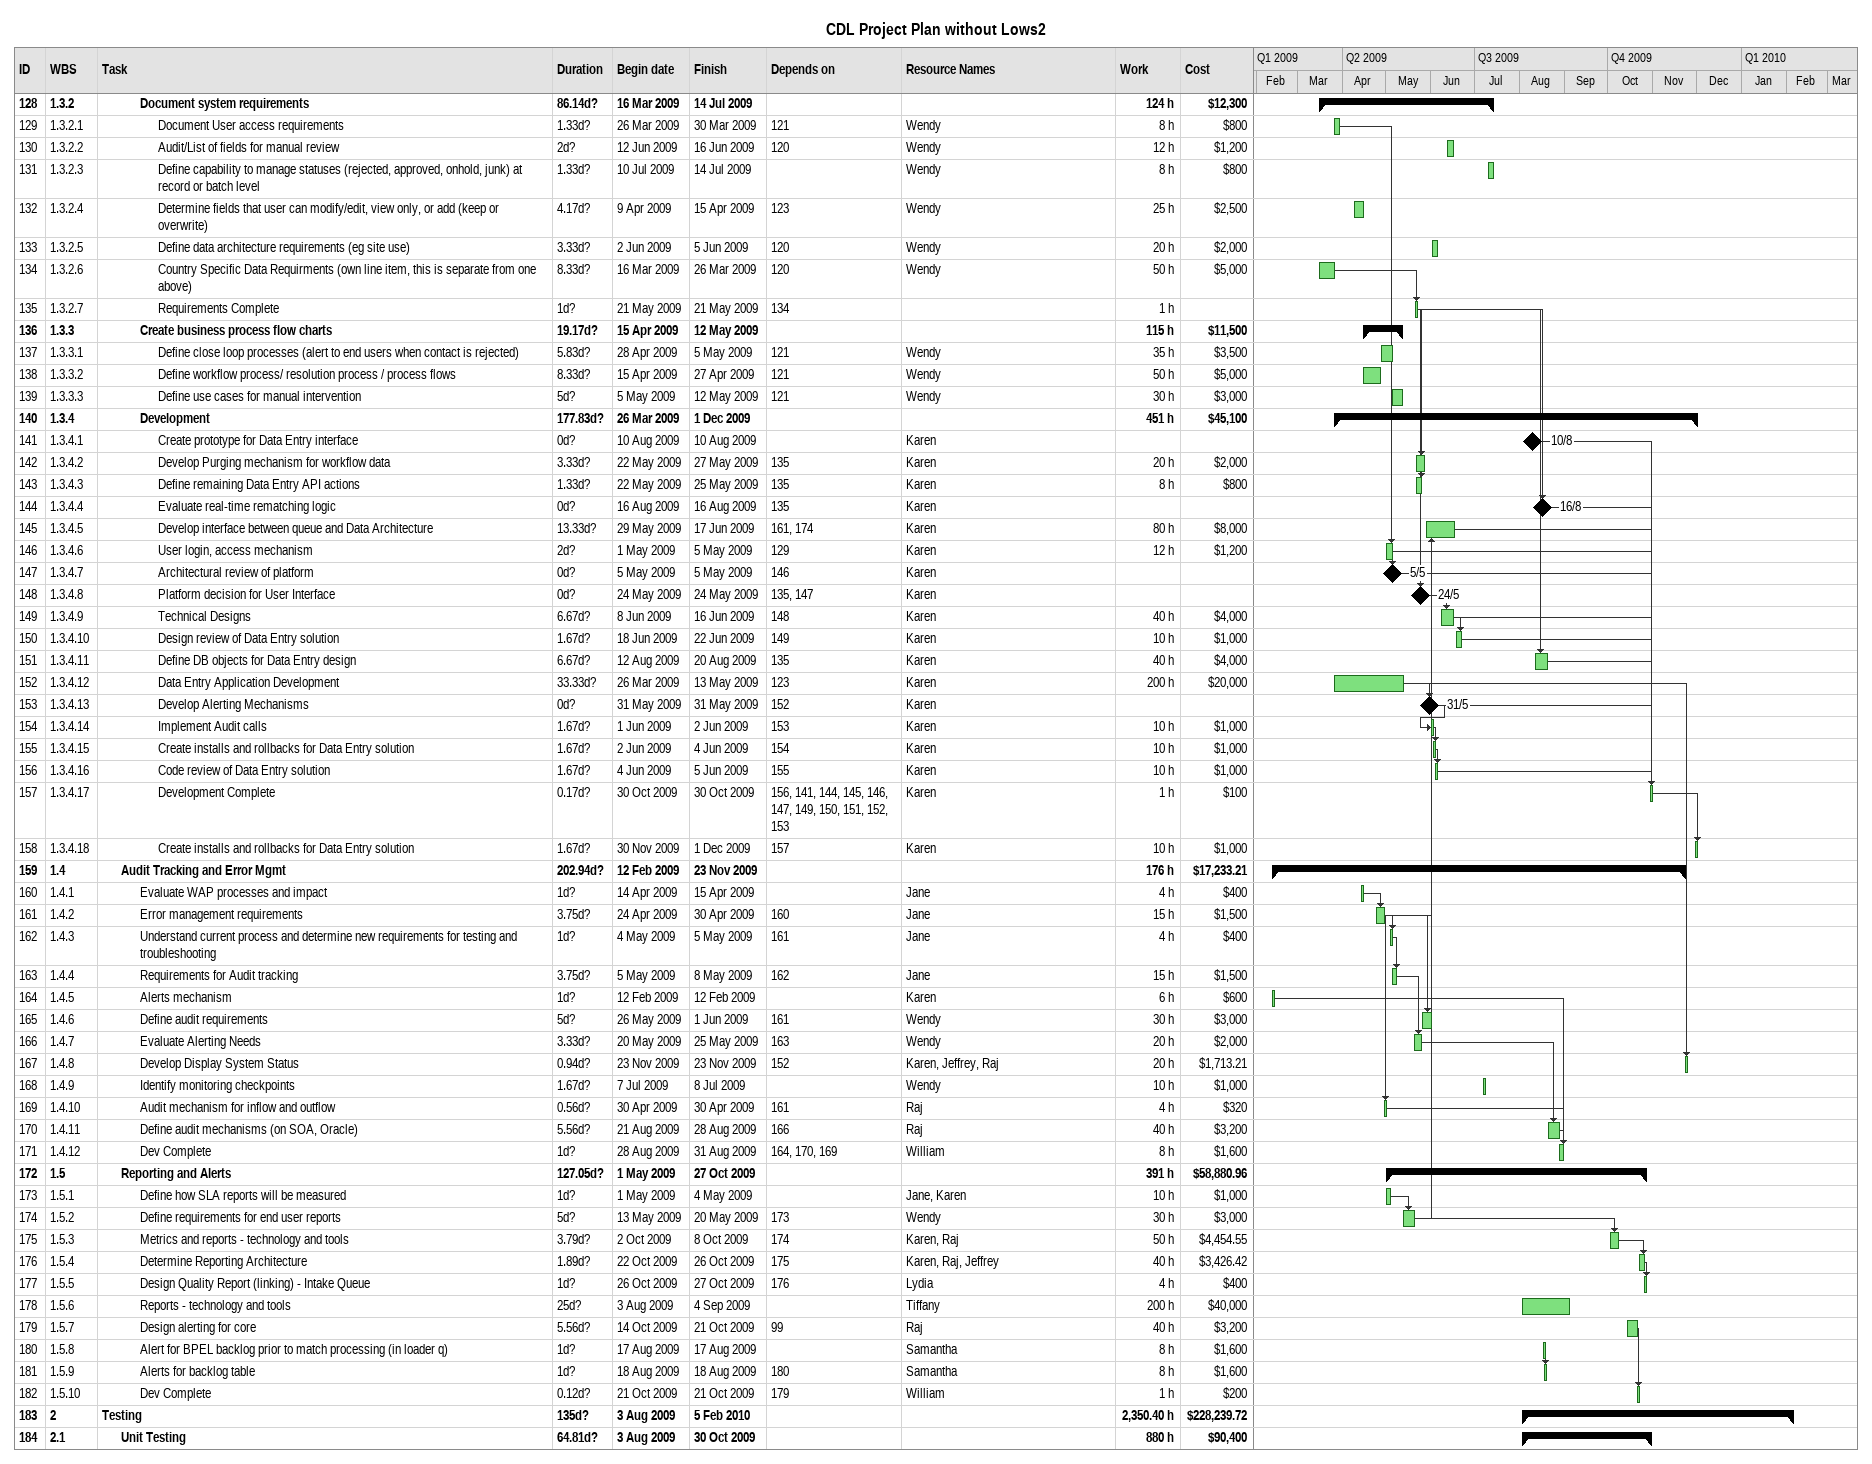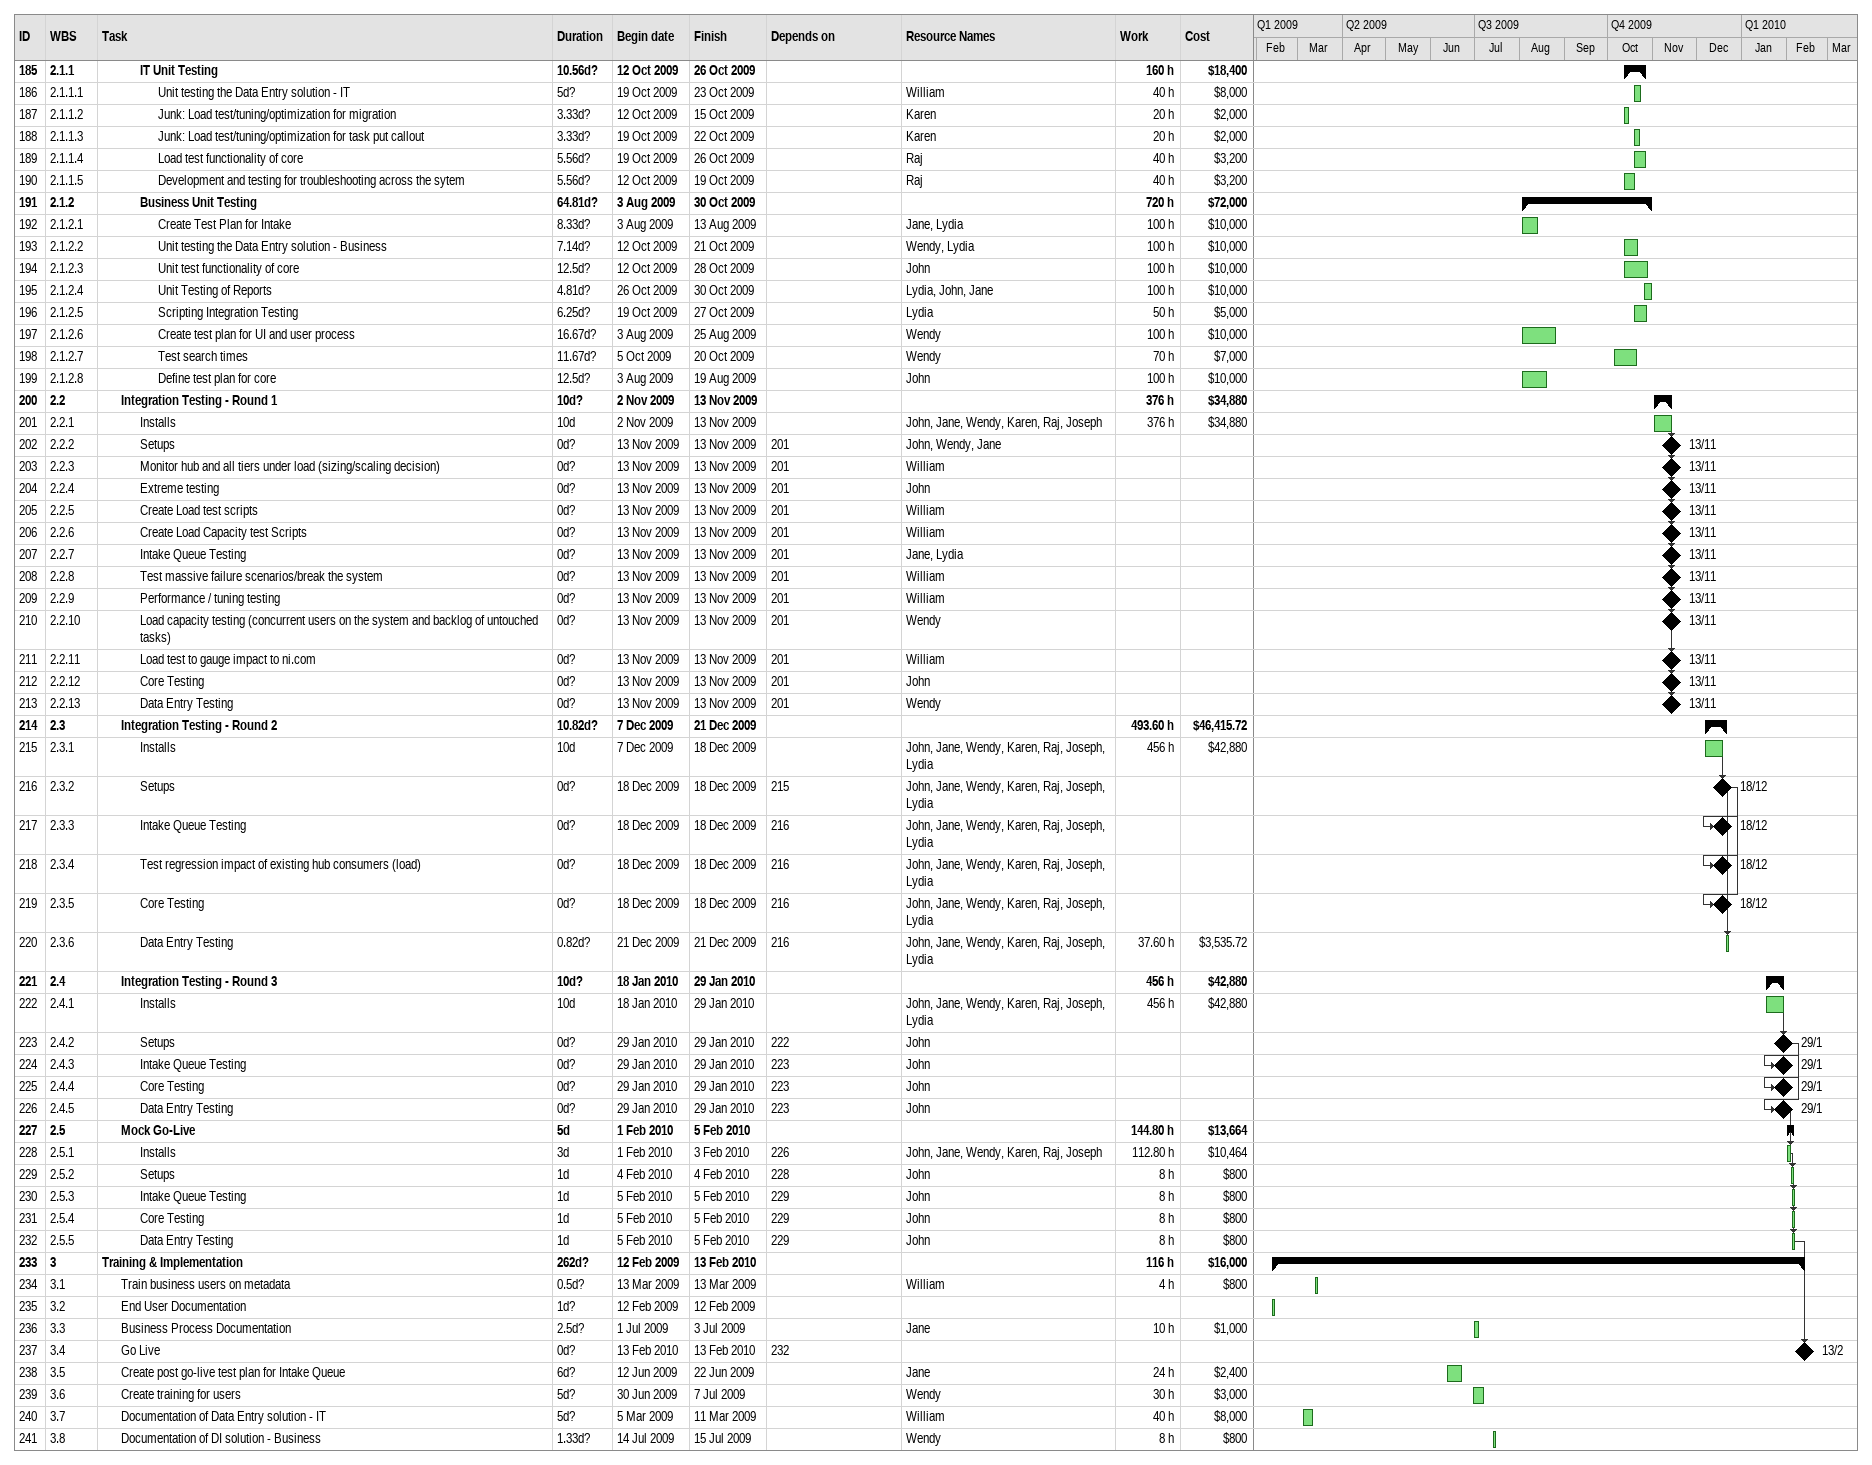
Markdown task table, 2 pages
CDL Project Plan without Lows2

| ID | WBS | Task | Duration | Start | Finish | Predecessors | Resources | Work (h) | Cost ($) |
|---|---|---|---|---|---|---|---|---|---|
| 128 | 1.3.2 | **Document system requirements** | 86.14d? | 2009-03-16 | 2009-07-14 |  |  | 124 | 12300 |
| 129 | 1.3.2.1 | Document User access requirements | 1.33d? | 2009-03-26 | 2009-03-30 | 121 | Wendy | 8 | 800 |
| 130 | 1.3.2.2 | Audit/List of fields for manual review | 2d? | 2009-06-12 | 2009-06-16 | 120 | Wendy | 12 | 1200 |
| 131 | 1.3.2.3 | Define capability to manage statuses (rejected, approved, onhold, junk) at record or batch level | 1.33d? | 2009-07-10 | 2009-07-14 |  | Wendy | 8 | 800 |
| 132 | 1.3.2.4 | Determine fields that user can modify/edit, view only, or add (keep or overwrite) | 4.17d? | 2009-04-09 | 2009-04-15 | 123 | Wendy | 25 | 2500 |
| 133 | 1.3.2.5 | Define data architecture requirements (eg site use) | 3.33d? | 2009-06-02 | 2009-06-05 | 120 | Wendy | 20 | 2000 |
| 134 | 1.3.2.6 | Country Specific Data Requirments (own line item, this is separate from one above) | 8.33d? | 2009-03-16 | 2009-03-26 | 120 | Wendy | 50 | 5000 |
| 135 | 1.3.2.7 | Requirements Complete | 1d? | 2009-05-21 | 2009-05-21 | 134 |  | 1 |  |
| 136 | 1.3.3 | **Create business process flow charts** | 19.17d? | 2009-04-15 | 2009-05-12 |  |  | 115 | 11500 |
| 137 | 1.3.3.1 | Define close loop processes (alert to end users when contact is rejected) | 5.83d? | 2009-04-28 | 2009-05-05 | 121 | Wendy | 35 | 3500 |
| 138 | 1.3.3.2 | Define workflow process/ resolution process / process flows | 8.33d? | 2009-04-15 | 2009-04-27 | 121 | Wendy | 50 | 5000 |
| 139 | 1.3.3.3 | Define use cases for manual intervention | 5d? | 2009-05-05 | 2009-05-12 | 121 | Wendy | 30 | 3000 |
| 140 | 1.3.4 | **Development** | 177.83d? | 2009-03-26 | 2009-12-01 |  |  | 451 | 45100 |
| 141 | 1.3.4.1 | Create prototype for Data Entry interface | 0d? | 2009-08-10 | 2009-08-10 |  | Karen |  |  |
| 142 | 1.3.4.2 | Develop Purging mechanism for workflow data | 3.33d? | 2009-05-22 | 2009-05-27 | 135 | Karen | 20 | 2000 |
| 143 | 1.3.4.3 | Define remaining Data Entry API actions | 1.33d? | 2009-05-22 | 2009-05-25 | 135 | Karen | 8 | 800 |
| 144 | 1.3.4.4 | Evaluate real-time rematching logic | 0d? | 2009-08-16 | 2009-08-16 | 135 | Karen |  |  |
| 145 | 1.3.4.5 | Develop interface between queue and Data Architecture | 13.33d? | 2009-05-29 | 2009-06-17 | 161, 174 | Karen | 80 | 8000 |
| 146 | 1.3.4.6 | User login, access mechanism | 2d? | 2009-05-01 | 2009-05-05 | 129 | Karen | 12 | 1200 |
| 147 | 1.3.4.7 | Architectural review of platform | 0d? | 2009-05-05 | 2009-05-05 | 146 | Karen |  |  |
| 148 | 1.3.4.8 | Platform decision for User Interface | 0d? | 2009-05-24 | 2009-05-24 | 135, 147 | Karen |  |  |
| 149 | 1.3.4.9 | Technical Designs | 6.67d? | 2009-06-08 | 2009-06-16 | 148 | Karen | 40 | 4000 |
| 150 | 1.3.4.10 | Design review of Data Entry solution | 1.67d? | 2009-06-18 | 2009-06-22 | 149 | Karen | 10 | 1000 |
| 151 | 1.3.4.11 | Define DB objects for Data Entry design | 6.67d? | 2009-08-12 | 2009-08-20 | 135 | Karen | 40 | 4000 |
| 152 | 1.3.4.12 | Data Entry Application Development | 33.33d? | 2009-03-26 | 2009-05-13 | 123 | Karen | 200 | 20000 |
| 153 | 1.3.4.13 | Develop Alerting Mechanisms | 0d? | 2009-05-31 | 2009-05-31 | 152 | Karen |  |  |
| 154 | 1.3.4.14 | Implement Audit calls | 1.67d? | 2009-06-01 | 2009-06-02 | 153 | Karen | 10 | 1000 |
| 155 | 1.3.4.15 | Create installs and rollbacks for Data Entry solution | 1.67d? | 2009-06-02 | 2009-06-04 | 154 | Karen | 10 | 1000 |
| 156 | 1.3.4.16 | Code review of Data Entry solution | 1.67d? | 2009-06-04 | 2009-06-05 | 155 | Karen | 10 | 1000 |
| 157 | 1.3.4.17 | Development Complete | 0.17d? | 2009-10-30 | 2009-10-30 | 156, 141, 144, 145, 146, 147, 149, 150, 151, 152, 153 | Karen | 1 | 100 |
| 158 | 1.3.4.18 | Create installs and rollbacks for Data Entry solution | 1.67d? | 2009-11-30 | 2009-12-01 | 157 | Karen | 10 | 1000 |
| 159 | 1.4 | **Audit Tracking and Error Mgmt** | 202.94d? | 2009-02-12 | 2009-11-23 |  |  | 176 | 17233.21 |
| 160 | 1.4.1 | Evaluate WAP processes and impact | 1d? | 2009-04-14 | 2009-04-15 |  | Jane | 4 | 400 |
| 161 | 1.4.2 | Error management requirements | 3.75d? | 2009-04-24 | 2009-04-30 | 160 | Jane | 15 | 1500 |
| 162 | 1.4.3 | Understand current process and determine new requirements for testing and troubleshooting | 1d? | 2009-05-04 | 2009-05-05 | 161 | Jane | 4 | 400 |
| 163 | 1.4.4 | Requirements for Audit tracking | 3.75d? | 2009-05-05 | 2009-05-08 | 162 | Jane | 15 | 1500 |
| 164 | 1.4.5 | Alerts mechanism | 1d? | 2009-02-12 | 2009-02-12 |  | Karen | 6 | 600 |
| 165 | 1.4.6 | Define audit requirements | 5d? | 2009-05-26 | 2009-06-01 | 161 | Wendy | 30 | 3000 |
| 166 | 1.4.7 | Evaluate Alerting Needs | 3.33d? | 2009-05-20 | 2009-05-25 | 163 | Wendy | 20 | 2000 |
| 167 | 1.4.8 | Develop Display System Status | 0.94d? | 2009-11-23 | 2009-11-23 | 152 | Karen, Jeffrey, Raj | 20 | 1713.21 |
| 168 | 1.4.9 | Identify monitoring checkpoints | 1.67d? | 2009-07-07 | 2009-07-08 |  | Wendy | 10 | 1000 |
| 169 | 1.4.10 | Audit mechanism for inflow and outflow | 0.56d? | 2009-04-30 | 2009-04-30 | 161 | Raj | 4 | 320 |
| 170 | 1.4.11 | Define audit mechanisms (on SOA, Oracle) | 5.56d? | 2009-08-21 | 2009-08-28 | 166 | Raj | 40 | 3200 |
| 171 | 1.4.12 | Dev Complete | 1d? | 2009-08-28 | 2009-08-31 | 164, 170, 169 | William | 8 | 1600 |
| 172 | 1.5 | **Reporting and Alerts** | 127.05d? | 2009-05-01 | 2009-10-27 |  |  | 391 | 58880.96 |
| 173 | 1.5.1 | Define how SLA reports will be measured | 1d? | 2009-05-01 | 2009-05-04 |  | Jane, Karen | 10 | 1000 |
| 174 | 1.5.2 | Define requirements for end user reports | 5d? | 2009-05-13 | 2009-05-20 | 173 | Wendy | 30 | 3000 |
| 175 | 1.5.3 | Metrics and reports - technology and tools | 3.79d? | 2009-10-02 | 2009-10-08 | 174 | Karen, Raj | 50 | 4454.55 |
| 176 | 1.5.4 | Determine Reporting Architecture | 1.89d? | 2009-10-22 | 2009-10-26 | 175 | Karen, Raj, Jeffrey | 40 | 3426.42 |
| 177 | 1.5.5 | Design Quality Report (linking) - Intake Queue | 1d? | 2009-10-26 | 2009-10-27 | 176 | Lydia | 4 | 400 |
| 178 | 1.5.6 | Reports - technology and tools | 25d? | 2009-08-03 | 2009-09-04 |  | Tiffany | 200 | 40000 |
| 179 | 1.5.7 | Design alerting for core | 5.56d? | 2009-10-14 | 2009-10-21 | 99 | Raj | 40 | 3200 |
| 180 | 1.5.8 | Alert for BPEL backlog prior to match processing (in loader q) | 1d? | 2009-08-17 | 2009-08-17 |  | Samantha | 8 | 1600 |
| 181 | 1.5.9 | Alerts for backlog table | 1d? | 2009-08-18 | 2009-08-18 | 180 | Samantha | 8 | 1600 |
| 182 | 1.5.10 | Dev Complete | 0.12d? | 2009-10-21 | 2009-10-21 | 179 | William | 1 | 200 |
| 183 | 2 | **Testing** | 135d? | 2009-08-03 | 2010-02-05 |  |  | 2350.40 | 228239.72 |
| 184 | 2.1 | **Unit Testing** | 64.81d? | 2009-08-03 | 2009-10-30 |  |  | 880 | 90400 |
| 185 | 2.1.1 | **IT Unit Testing** | 10.56d? | 2009-10-12 | 2009-10-26 |  |  | 160 | 18400 |
| 186 | 2.1.1.1 | Unit testing the Data Entry solution - IT | 5d? | 2009-10-19 | 2009-10-23 |  | William | 40 | 8000 |
| 187 | 2.1.1.2 | Junk: Load test/tuning/optimization for migration | 3.33d? | 2009-10-12 | 2009-10-15 |  | Karen | 20 | 2000 |
| 188 | 2.1.1.3 | Junk: Load test/tuning/optimization for task put callout | 3.33d? | 2009-10-19 | 2009-10-22 |  | Karen | 20 | 2000 |
| 189 | 2.1.1.4 | Load test functionality of core | 5.56d? | 2009-10-19 | 2009-10-26 |  | Raj | 40 | 3200 |
| 190 | 2.1.1.5 | Development and testing for troubleshooting across the sytem | 5.56d? | 2009-10-12 | 2009-10-19 |  | Raj | 40 | 3200 |
| 191 | 2.1.2 | **Business Unit Testing** | 64.81d? | 2009-08-03 | 2009-10-30 |  |  | 720 | 72000 |
| 192 | 2.1.2.1 | Create Test Plan for Intake | 8.33d? | 2009-08-03 | 2009-08-13 |  | Jane, Lydia | 100 | 10000 |
| 193 | 2.1.2.2 | Unit testing the Data Entry solution - Business | 7.14d? | 2009-10-12 | 2009-10-21 |  | Wendy, Lydia | 100 | 10000 |
| 194 | 2.1.2.3 | Unit test functionality of core | 12.5d? | 2009-10-12 | 2009-10-28 |  | John | 100 | 10000 |
| 195 | 2.1.2.4 | Unit Testing of Reports | 4.81d? | 2009-10-26 | 2009-10-30 |  | Lydia, John, Jane | 100 | 10000 |
| 196 | 2.1.2.5 | Scripting Integration Testing | 6.25d? | 2009-10-19 | 2009-10-27 |  | Lydia | 50 | 5000 |
| 197 | 2.1.2.6 | Create test plan for UI and user process | 16.67d? | 2009-08-03 | 2009-08-25 |  | Wendy | 100 | 10000 |
| 198 | 2.1.2.7 | Test search times | 11.67d? | 2009-10-05 | 2009-10-20 |  | Wendy | 70 | 7000 |
| 199 | 2.1.2.8 | Define test plan for core | 12.5d? | 2009-08-03 | 2009-08-19 |  | John | 100 | 10000 |
| 200 | 2.2 | **Integration Testing - Round 1** | 10d? | 2009-11-02 | 2009-11-13 |  |  | 376 | 34880 |
| 201 | 2.2.1 | Installs | 10d | 2009-11-02 | 2009-11-13 |  | John, Jane, Wendy, Karen, Raj, Joseph | 376 | 34880 |
| 202 | 2.2.2 | Setups | 0d? | 2009-11-13 | 2009-11-13 | 201 | John, Wendy, Jane |  |  |
| 203 | 2.2.3 | Monitor hub and all tiers under load (sizing/scaling decision) | 0d? | 2009-11-13 | 2009-11-13 | 201 | William |  |  |
| 204 | 2.2.4 | Extreme testing | 0d? | 2009-11-13 | 2009-11-13 | 201 | John |  |  |
| 205 | 2.2.5 | Create Load test scripts | 0d? | 2009-11-13 | 2009-11-13 | 201 | William |  |  |
| 206 | 2.2.6 | Create Load Capacity test Scripts | 0d? | 2009-11-13 | 2009-11-13 | 201 | William |  |  |
| 207 | 2.2.7 | Intake Queue Testing | 0d? | 2009-11-13 | 2009-11-13 | 201 | Jane, Lydia |  |  |
| 208 | 2.2.8 | Test massive failure scenarios/break the system | 0d? | 2009-11-13 | 2009-11-13 | 201 | William |  |  |
| 209 | 2.2.9 | Performance / tuning testing | 0d? | 2009-11-13 | 2009-11-13 | 201 | William |  |  |
| 210 | 2.2.10 | Load capacity testing (concurrent users on the system and backlog of untouched tasks) | 0d? | 2009-11-13 | 2009-11-13 | 201 | Wendy |  |  |
| 211 | 2.2.11 | Load test to gauge impact to ni.com | 0d? | 2009-11-13 | 2009-11-13 | 201 | William |  |  |
| 212 | 2.2.12 | Core Testing | 0d? | 2009-11-13 | 2009-11-13 | 201 | John |  |  |
| 213 | 2.2.13 | Data Entry Testing | 0d? | 2009-11-13 | 2009-11-13 | 201 | Wendy |  |  |
| 214 | 2.3 | **Integration Testing - Round 2** | 10.82d? | 2009-12-07 | 2009-12-21 |  |  | 493.60 | 46415.72 |
| 215 | 2.3.1 | Installs | 10d | 2009-12-07 | 2009-12-18 |  | John, Jane, Wendy, Karen, Raj, Joseph, Lydia | 456 | 42880 |
| 216 | 2.3.2 | Setups | 0d? | 2009-12-18 | 2009-12-18 | 215 | John, Jane, Wendy, Karen, Raj, Joseph, Lydia |  |  |
| 217 | 2.3.3 | Intake Queue Testing | 0d? | 2009-12-18 | 2009-12-18 | 216 | John, Jane, Wendy, Karen, Raj, Joseph, Lydia |  |  |
| 218 | 2.3.4 | Test regression impact of existing hub consumers (load) | 0d? | 2009-12-18 | 2009-12-18 | 216 | John, Jane, Wendy, Karen, Raj, Joseph, Lydia |  |  |
| 219 | 2.3.5 | Core Testing | 0d? | 2009-12-18 | 2009-12-18 | 216 | John, Jane, Wendy, Karen, Raj, Joseph, Lydia |  |  |
| 220 | 2.3.6 | Data Entry Testing | 0.82d? | 2009-12-21 | 2009-12-21 | 216 | John, Jane, Wendy, Karen, Raj, Joseph, Lydia | 37.60 | 3535.72 |
| 221 | 2.4 | **Integration Testing - Round 3** | 10d? | 2010-01-18 | 2010-01-29 |  |  | 456 | 42880 |
| 222 | 2.4.1 | Installs | 10d | 2010-01-18 | 2010-01-29 |  | John, Jane, Wendy, Karen, Raj, Joseph, Lydia | 456 | 42880 |
| 223 | 2.4.2 | Setups | 0d? | 2010-01-29 | 2010-01-29 | 222 | John |  |  |
| 224 | 2.4.3 | Intake Queue Testing | 0d? | 2010-01-29 | 2010-01-29 | 223 | John |  |  |
| 225 | 2.4.4 | Core Testing | 0d? | 2010-01-29 | 2010-01-29 | 223 | John |  |  |
| 226 | 2.4.5 | Data Entry Testing | 0d? | 2010-01-29 | 2010-01-29 | 223 | John |  |  |
| 227 | 2.5 | **Mock Go-Live** | 5d | 2010-02-01 | 2010-02-05 |  |  | 144.80 | 13664 |
| 228 | 2.5.1 | Installs | 3d | 2010-02-01 | 2010-02-03 | 226 | John, Jane, Wendy, Karen, Raj, Joseph | 112.80 | 10464 |
| 229 | 2.5.2 | Setups | 1d | 2010-02-04 | 2010-02-04 | 228 | John | 8 | 800 |
| 230 | 2.5.3 | Intake Queue Testing | 1d | 2010-02-05 | 2010-02-05 | 229 | John | 8 | 800 |
| 231 | 2.5.4 | Core Testing | 1d | 2010-02-05 | 2010-02-05 | 229 | John | 8 | 800 |
| 232 | 2.5.5 | Data Entry Testing | 1d | 2010-02-05 | 2010-02-05 | 229 | John | 8 | 800 |
| 233 | 3 | **Training & Implementation** | 262d? | 2009-02-12 | 2010-02-13 |  |  | 116 | 16000 |
| 234 | 3.1 | Train business users on metadata | 0.5d? | 2009-03-13 | 2009-03-13 |  | William | 4 | 800 |
| 235 | 3.2 | End User Documentation | 1d? | 2009-02-12 | 2009-02-12 |  |  |  |  |
| 236 | 3.3 | Business Process Documentation | 2.5d? | 2009-07-01 | 2009-07-03 |  | Jane | 10 | 1000 |
| 237 | 3.4 | Go Live | 0d? | 2010-02-13 | 2010-02-13 | 232 |  |  |  |
| 238 | 3.5 | Create post go-live test plan for Intake Queue | 6d? | 2009-06-12 | 2009-06-22 |  | Jane | 24 | 2400 |
| 239 | 3.6 | Create training for users | 5d? | 2009-06-30 | 2009-07-07 |  | Wendy | 30 | 3000 |
| 240 | 3.7 | Documentation of Data Entry solution - IT | 5d? | 2009-03-05 | 2009-03-11 |  | William | 40 | 8000 |
| 241 | 3.8 | Documentation of DI solution - Business | 1.33d? | 2009-07-14 | 2009-07-15 |  | Wendy | 8 | 800 |
